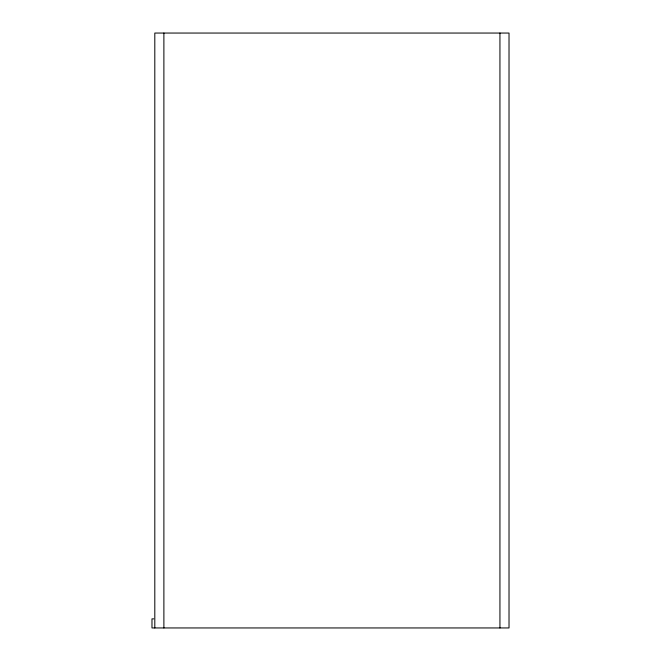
<?xml version="1.0" encoding="UTF-8"?>
<svg xmlns="http://www.w3.org/2000/svg" width="661" height="661" viewBox="0 0 661 661"><rect width="100%" height="100%" fill="white"/><g stroke="black" fill="none" stroke-linecap="round" stroke-linejoin="round"><path stroke-width="0.99" d="M153.716 618.87L151.98 618.87L151.98 627.95L509.02 627.95L509.02 33.05L154.806 33.05L154.806 627.95M499.939 33.05L499.939 627.95M163.887 33.05L163.887 627.95"/></g></svg>
